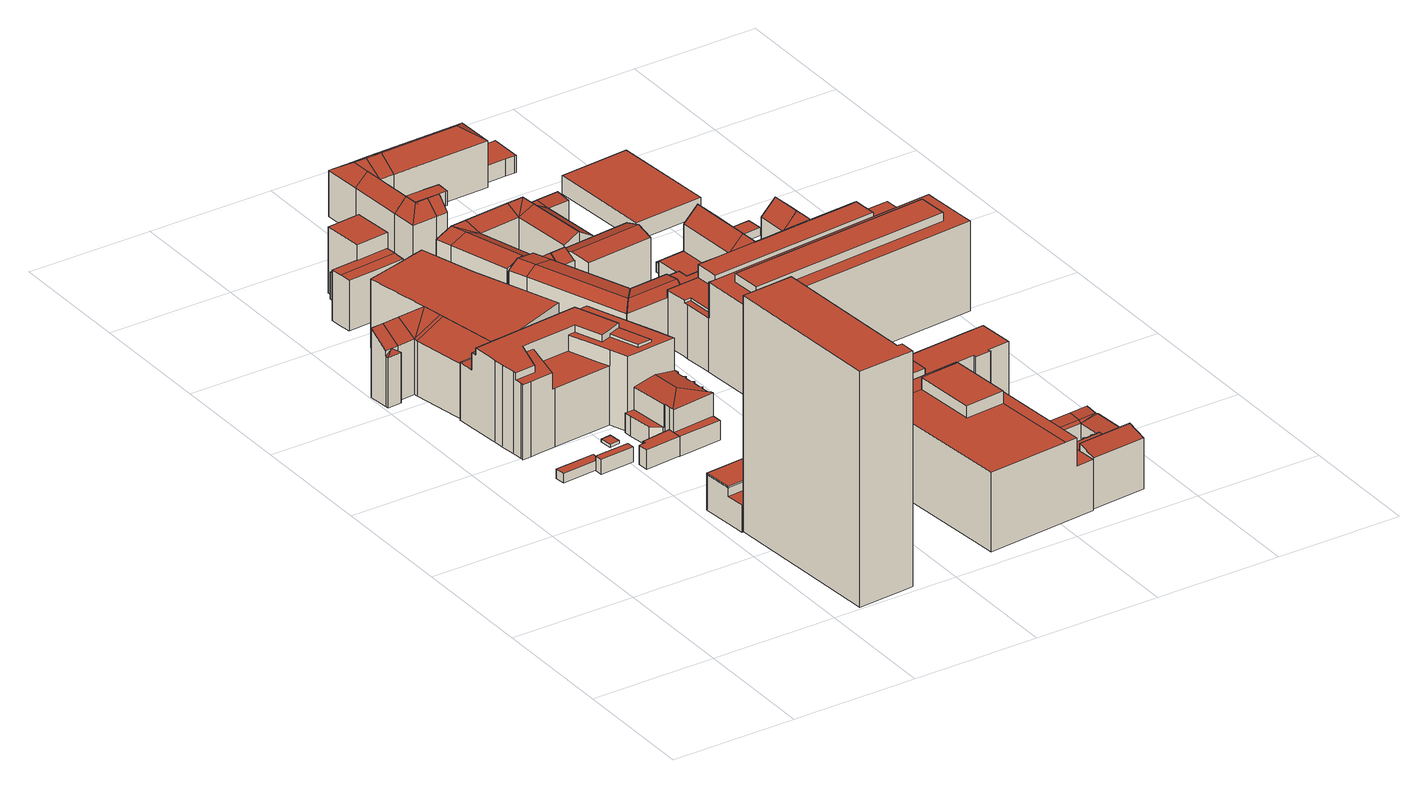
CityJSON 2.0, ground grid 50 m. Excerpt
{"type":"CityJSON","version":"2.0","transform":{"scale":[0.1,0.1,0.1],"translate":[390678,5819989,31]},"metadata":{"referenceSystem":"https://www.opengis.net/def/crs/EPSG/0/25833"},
"CityObjects":{
"building1":{"type":"Building","attributes":{"function":"1004","roofType":"1000","measuredHeight":3.75},"address":[{"locality":"Berlin","thoroughfareNumber":"13","thoroughfareName":"Planckstr."}],"geometry":[{"type":"MultiSurface","lod":"2","boundaries":[[[0,1,2,3]],[[4,3,2,5]],[[6,0,3,4]],[[5,2,1,7]],[[7,1,0,6]],[[7,6,4,5]]],"semantics":{"surfaces":[{"type":"RoofSurface"},{"type":"WallSurface"},{"type":"GroundSurface"}],"values":[0,1,1,1,1,2]}}]},
"building2":{"type":"Building","attributes":{"function":"1004","roofType":"1000","measuredHeight":93.94},"address":[{"locality":"Berlin","thoroughfareNumber":"95","thoroughfareName":"Friedrichstr."}],"geometry":[{"type":"MultiSurface","lod":"2","boundaries":[[[8,9,10,11,12,13,14,15,16,17,18,19]],[[20,21,22,23]],[[24,25,26,27,28,29,30]],[[16,15,24,30,17]],[[13,31,26,25,14]],[[26,31,13,12,23,22,9,8,32,27]],[[14,25,24,15]],[[9,22,21,10]],[[10,21,20,11]],[[19,33,28,27,32,8]],[[30,29,28,33,19,18,17]],[[11,20,23,12]]],"semantics":{"surfaces":[{"type":"GroundSurface"},{"type":"RoofSurface"},{"type":"WallSurface"}],"values":[0,1,1,2,2,2,2,2,2,2,2,2]}}]},
"building3":{"type":"Building","attributes":{"function":"1004","roofType":"1000","measuredHeight":5.89},"address":[{"locality":"Berlin","thoroughfareNumber":"13","thoroughfareName":"Planckstr."}],"geometry":[{"type":"MultiSurface","lod":"2","boundaries":[[[34,35,36,37]],[[38,34,37,39]],[[39,37,36,40]],[[40,36,35,41]],[[41,35,34,38]],[[41,38,39,40]]],"semantics":{"surfaces":[{"type":"RoofSurface"},{"type":"WallSurface"},{"type":"GroundSurface"}],"values":[0,1,1,1,1,2]}}]},
"building4":{"type":"Building","attributes":{"function":"1005","roofType":"1000","measuredHeight":1.21},"address":[{"locality":"Berlin","thoroughfareNumber":"13","thoroughfareName":"Planckstr."}],"geometry":[{"type":"MultiSurface","lod":"2","boundaries":[[[42,43,44,45]],[[46,47,43,42]],[[48,49,47,46]],[[45,44,49,48]],[[44,43,47,49]],[[42,45,48,46]]],"semantics":{"surfaces":[{"type":"WallSurface"},{"type":"RoofSurface"},{"type":"GroundSurface"}],"values":[0,0,0,0,1,2]}}]},
"building5":{"type":"Building","attributes":{"function":"1004","roofType":"1000","measuredHeight":7.86},"address":[{"locality":"Berlin","thoroughfareNumber":"13","thoroughfareName":"Planckstr."}],"geometry":[{"type":"MultiSurface","lod":"2","boundaries":[[[50,51,52,53,54,55,56]],[[57,58,59,60,61,62,63]],[[53,52,61,60]],[[54,53,60,59]],[[55,54,59,58]],[[51,50,63,62]],[[50,56,57,63]],[[52,51,62,61]],[[56,55,58,57]]],"semantics":{"surfaces":[{"type":"RoofSurface"},{"type":"GroundSurface"},{"type":"WallSurface"}],"values":[0,1,2,2,2,2,2,2,2]}}]},
"building6":{"type":"Building","attributes":{"function":"1499","roofType":"1000","measuredHeight":14.7},"address":[{"locality":"Berlin","thoroughfareNumber":"95","thoroughfareName":"Friedrichstr."}],"geometry":[{"type":"MultiSurface","lod":"2","boundaries":[[[64,65,66,67]],[[68,69,70,71,72,73,74,75,76,77]],[[78,79,80,81,82,83,84,85,86,87]],[[88,89,90,91,92,93,94,95,96,97,98,99,100]],[[88,89,90,91,92,93,94,95,101,97,98,99,100]],[[98,102,87,86,103,99]],[[89,83,82,90]],[[85,84,83,89,88,100]],[[97,101,66,65,78,87,102,98]],[[99,103,76,75,100]],[[94,64,67,95]],[[95,67,66,96]],[[91,104,81,80,105,92]],[[99,103,86,85,100]],[[91,104,71,70,105,92]],[[90,82,81,104,91]],[[98,102,77,76,103,99]],[[75,74,73,89,88,100]],[[95,67,66,101]],[[90,72,71,104,91]],[[89,73,72,90]],[[97,96,66,65,68,77,102,98]],[[93,92,105,80,79,78,65,64,94]],[[93,92,105,70,69,68,65,64,94]]],"semantics":{"surfaces":[{"type":"RoofSurface"},{"type":"GroundSurface"},{"type":"WallSurface"}],"values":[0,0,0,1,1,2,2,2,2,2,2,2,2,2,2,2,2,2,2,2,2,2,2,2]}}]},
"building7":{"type":"Building","attributes":{"function":"1132","roofType":"1130","measuredHeight":27.55},"address":[{"locality":"Berlin","thoroughfareNumber":"101","thoroughfareName":"Friedrichstr."}],"geometry":[{"type":"MultiSurface","lod":"2","boundaries":[[[106,107,108,109]],[[107,106,110,111]],[[112,113,114,115]],[[116,114,113,117]],[[118,116,117,119]],[[120,121,122,123,124,125,126,127,128,129,130,131,132,133,134]],[[114,107,111,115]],[[135,136,137]],[[136,135,138,139]],[[140,141,142,143]],[[144,145,146]],[[143,142,147,136]],[[146,145,148]],[[137,136,147]],[[149,150,151,152,153,154,155,156,157,158,159,160,137,141,161]],[[146,148,162]],[[139,138,163,164]],[[147,142,117,113]],[[164,163,110,106]],[[164,144,146]],[[143,136,114,116]],[[145,144,106,109]],[[141,134,133,161]],[[136,139,107,114]],[[140,143,116,118]],[[135,137,112,115]],[[162,148,108,107]],[[148,145,109,108]],[[163,138,111,110]],[[152,129,128,153]],[[154,127,126,155]],[[153,128,127,154]],[[155,126,125,156]],[[156,125,124,157]],[[138,135,115,111]],[[160,121,120,137]],[[139,146,162]],[[159,122,121,160]],[[150,131,130,151]],[[151,130,129,152]],[[141,140,118,119]],[[158,123,122,159]],[[161,133,132,149]],[[137,120,134,141]],[[157,124,123,158]],[[149,132,131,150]],[[142,141,119,117]],[[137,147,113,112]]],"semantics":{"surfaces":[{"type":"GroundSurface"},{"type":"RoofSurface"},{"type":"WallSurface"}],"values":[0,0,0,0,0,0,0,1,1,1,1,1,1,1,1,1,1,2,2,2,2,2,2,2,2,2,2,2,2,2,2,2,2,2,2,2,2,2,2,2,2,2,2,2,2,2,2,2]}}]},
"building8":{"type":"Building","attributes":{"roofType":"1000","measuredHeight":32.61},"address":[{"country":"Germany","locality":"Berlin"}],"geometry":[{"type":"Solid","lod":"2","boundaries":[[[[165,166,167,168,169,170,171]],[[172,173,174,175,176,177,178,179,180,181]],[[182,183,184,185,186,187,188,189,190,191,192,193,194,195,196,197,198,199]],[[200,188,187,201]],[[202,200,201,203]],[[204,205,176,175,206,207,208,209,210,211]],[[212,213,214,215]],[[191,216,217,218,219,220,221,222,165,171,223,224,225,226,227,180,179,178,177,176,205,204,211,210,228,229,230,231,232,233,193,192]],[[234,226,225,224,235,236]],[[237,238,239,240]],[[221,220,241,242,243,166,165,222]],[[244,245,246,247,248,249,250,212,215]],[[197,237,240,198]],[[251,252,253,254]],[[181,180,227,226,255,256]],[[252,257,258,253]],[[238,259,260,239]],[[168,167,261,219,218,217,216,262,263]],[[264,213,212,250,249,265,254,253,258,266]],[[228,210,209,267]],[[242,241,261,167,166,243]],[[233,232,268,269,194,193]],[[170,270,223,171]],[[190,262,216,191]],[[261,241,220,219]],[[265,271,235,224,223,270,272,273,251,254]],[[195,194,269,268,259,238,237,197,196]],[[264,266,274,275]],[[274,266,258,257,202,203,276]],[[255,226,234,247,246]],[[213,264,275,214]],[[173,172,181,256,255,246,245,244,215,214,275,274,276,203,201,187,186,185,184,183,182,199,198,240,239,260,277,278,279,280,267,209,208,207,206,175,174]],[[265,249,248,271]],[[230,229,228,267,280,279,278,231]],[[278,277,260,259,268,232,231]],[[188,200,202,257,252,251,273,272,270,170,169,168,263,262,190,189]],[[234,236,235,271,248,247]]]],"semantics":{"surfaces":[{"type":"WallSurface"},{"type":"RoofSurface"},{"type":"GroundSurface"}],"values":[[0,0,0,0,0,0,0,1,0,0,0,0,0,0,0,0,0,0,1,0,1,0,0,0,0,0,1,0,0,0,0,2,0,0,0,1,1]]}}]},
"building9":{"type":"Building","attributes":{"roofType":"3100","measuredHeight":20.29},"address":[{"country":"Germany","locality":"Berlin"}],"geometry":[{"type":"Solid","lod":"2","boundaries":[[[[281,282,283,284,285,286]],[[284,283,287,288]],[[289,290,291,292,293,294]],[[295,296,286,285,297,298]],[[299,300,289,294,293,281,286,296]],[[301,302,290,289,300,299,296,295]],[[301,295,298,297,288,287,303,304,292,291,290,302]],[[293,292,304,303,282,281]],[[285,284,288,297]],[[283,282,303,287]]]],"semantics":{"surfaces":[{"type":"RoofSurface"},{"type":"WallSurface"},{"type":"GroundSurface"}],"values":[[0,1,1,1,0,1,2,1,1,1]]}}]},
"building10":{"type":"Building","attributes":{"roofType":"3200","measuredHeight":18.56},"address":[{"country":"Germany","locality":"Berlin"}],"geometry":[{"type":"Solid","lod":"2","boundaries":[[[[305,306,307,308]],[[309,310,311,312]],[[313,314,315,316]],[[310,51,317,311]],[[318,319,320,321,322,323,324]],[[325,326,327,328]],[[306,325,328,307]],[[329,330,331,332,333,334,335]],[[319,318,336,337]],[[338,339,340,341]],[[342,338,341,343]],[[344,345,320,319,337,346]],[[335,334,347,348]],[[324,323,332,331]],[[349,305,308,350]],[[339,349,350,340]],[[330,351,352,336,318,324,331]],[[353,354,355,356]],[[313,316,309,312,357,358,359,360,361]],[[330,329,362,351]],[[354,342,343,355]],[[329,335,348,362]],[[317,51,315,314,345,344,363]],[[314,313,361,321,320,345]],[[310,309,316,315,51]],[[364,365,366,175]],[[326,360,359,327]],[[361,360,326,325,306,305,349,339,338,342,354,353,367,365,364,368,322,321]],[[363,344,346,337,336,352,351,362,348,347,181,369,370,174,175,366,371,356,355,343,341,340,350,308,307,328,327,359,358,357,312,311,317]],[[367,353,356,371]],[[365,367,371,366]],[[333,332,323,322,368,364,175,174,370,369,181,347,334]]]],"semantics":{"surfaces":[{"type":"WallSurface"},{"type":"RoofSurface"},{"type":"GroundSurface"}],"values":[[0,0,0,0,1,0,0,1,0,0,0,0,0,0,0,0,0,0,0,0,0,0,0,1,1,0,0,1,2,0,0,0]]}}]},
"building11":{"type":"Building","attributes":{"function":"1004","roofType":"1000","measuredHeight":18.52},"address":[{"locality":"Berlin","thoroughfareNumber":"101","thoroughfareName":"Friedrichstr."}],"geometry":[{"type":"MultiSurface","lod":"2","boundaries":[[[372,373,374,375]],[[376,377,378,379]],[[378,375,374,379]],[[377,372,375,378]],[[379,374,373,376]],[[376,373,372,377]]],"semantics":{"surfaces":[{"type":"RoofSurface"},{"type":"GroundSurface"},{"type":"WallSurface"}],"values":[0,1,2,2,2,2]}}]},
"building12":{"type":"Building","attributes":{"roofType":"1000","measuredHeight":6.3},"address":[{"country":"Germany","locality":"Berlin"}],"geometry":[{"type":"Solid","lod":"2","boundaries":[[[[380,381,382,383,384,385]],[[386,387,388,389]],[[383,382,390,386,389,391,392,393,384]],[[394,395,396,393,392,391,389,388,397]],[[380,385,396,395]],[[398,387,386,390,399]],[[385,384,393,396]],[[388,387,398,397]],[[399,381,380,395,394]],[[382,381,399,390]],[[398,399,394,397]]]],"semantics":{"surfaces":[{"type":"RoofSurface"},{"type":"WallSurface"},{"type":"GroundSurface"}],"values":[[0,1,1,2,1,0,1,1,1,1,1]]}}]},
"building13":{"type":"Building","attributes":{"function":"2121","roofType":"1000","measuredHeight":26.23},"address":[{"locality":"Berlin","thoroughfareNumber":"27","thoroughfareName":"Planckstr."}],"geometry":[{"type":"MultiSurface","lod":"2","boundaries":[[[400,401,402,403]],[[404,405,406,407]],[[408,409,410,411,412,413,414,415]],[[413,404,407,414]],[[412,405,404,413]],[[409,416,401,400,417,410]],[[415,418,403,402,419,408]],[[403,418,415,414,407,406,411,410,417,400]],[[408,419,402,401,416,409]],[[411,406,405,412]]],"semantics":{"surfaces":[{"type":"RoofSurface"},{"type":"GroundSurface"},{"type":"WallSurface"}],"values":[0,0,1,2,2,2,2,2,2,2]}}]},
"building14":{"type":"Building","attributes":{"function":"1004","roofType":"1000","measuredHeight":18.21},"address":[{"locality":"Berlin","thoroughfareNumber":"101","thoroughfareName":"Friedrichstr."}],"geometry":[{"type":"MultiSurface","lod":"2","boundaries":[[[420,421,422,423]],[[424,425,426,427]],[[420,425,424,421]],[[423,426,425,420]],[[422,427,426,423]],[[421,424,427,422]]],"semantics":{"surfaces":[{"type":"GroundSurface"},{"type":"RoofSurface"},{"type":"WallSurface"}],"values":[0,1,2,2,2,2]}}]},
"building15":{"type":"Building","attributes":{"function":"2361","roofType":"1000","measuredHeight":36.33},"address":[{"locality":"Berlin","thoroughfareNumber":"30","thoroughfareName":"Dorotheenstr."}],"geometry":[{"type":"MultiSurface","lod":"2","boundaries":[[[428,429,430,431,432,433,434,435,436]],[[437,438,439,440,441,442,443]],[[444,445,446,447]],[[440,439,448,437,443,449,450,451,452]],[[453,454,455,456]],[[448,444,447,437]],[[439,445,444,448]],[[452,451,450,457,429,428,436]],[[437,447,446,438]],[[431,454,453,432]],[[440,452,436,435,434,433,458,441]],[[438,446,445,439]],[[430,455,454,431]],[[429,457,450,449,456,455,430]],[[432,453,456,449,443,442,441,458,433]]],"semantics":{"surfaces":[{"type":"GroundSurface"},{"type":"RoofSurface"},{"type":"WallSurface"}],"values":[0,1,1,1,1,2,2,2,2,2,2,2,2,2,2]}}]},
"building16":{"type":"Building","attributes":{"function":"1004","roofType":"1000","measuredHeight":29.38},"address":[{"locality":"Berlin","thoroughfareNumber":"35","thoroughfareName":"Georgenstr."}],"geometry":[{"type":"MultiSurface","lod":"2","boundaries":[[[459,460,461,462]],[[463,464,465,466,467,468,469]],[[470,471,472,473,474,475,476]],[[472,461,460,473]],[[470,477,467,466,478,471]],[[473,460,459,464,463,479,474]],[[462,465,464,459]],[[475,474,479,463,469,480,476]],[[471,478,466,465,462,461,472]],[[476,480,469,468,467,477,470]]],"semantics":{"surfaces":[{"type":"RoofSurface"},{"type":"GroundSurface"},{"type":"WallSurface"}],"values":[0,0,1,2,2,2,2,2,2,2]}}]},
"building17":{"type":"Building","attributes":{"function":"1231","roofType":"1130","measuredHeight":21.87},"address":[{"locality":"Berlin","thoroughfareNumber":"22","thoroughfareName":"Planckstr."},{"locality":"Berlin","thoroughfareNumber":"20","thoroughfareName":"Planckstr."}],"geometry":[{"type":"MultiSurface","lod":"2","boundaries":[[[481,482,483]],[[484,485,486,487]],[[488,489,490,491]],[[485,492,493,486]],[[494,482,495,496]],[[497,498,499,500]],[[501,502,503,504]],[[505,481,506]],[[507,508,509,510]],[[485,507,510,511]],[[502,512,513]],[[514,515,516,517]],[[513,506,518,503]],[[498,519,520,499]],[[521,501,504,522]],[[523,524,525,526]],[[489,527,523,526,490]],[[528,497,500,529]],[[530,484,487,531]],[[519,532,533,520]],[[534,485,511,535]],[[536,521,522,537]],[[532,538,539,533]],[[492,540,499,493]],[[524,541,488,491,525]],[[542,543,544,545]],[[515,546,547,516]],[[538,548,549,539]],[[482,534,535,495]],[[548,514,517,549]],[[540,542,545,499]],[[528,530,531,529]],[[508,536,537,509]],[[543,528,529,544]],[[550,551,494,496,552]],[[506,550,552,518]],[[546,528,529,547]],[[490,526,525,491]],[[493,499,545,486]],[[495,535,511,553]],[[529,531,487,544]],[[518,495,553,503]],[[509,537,554,510]],[[529,500,499,520,533,539,549,517,516,547]],[[553,511,510,554]],[[537,522,504,554]],[[486,545,544,487]],[[552,496,495,518]],[[503,553,554,504]],[[505,512,482]],[[502,501,555,556]],[[508,507,555,536]],[[482,556,485,534]],[[512,556,482]],[[536,555,501,521]],[[556,555,507,485]],[[546,515,514,548,538,532,519,498,497,528]],[[489,488,541,527]],[[513,512,505,506]],[[550,506,483,551]],[[528,543,484,530]],[[551,483,482,494]],[[485,484,543,542]],[[527,541,524,523]],[[492,485,542,540]]],"semantics":{"surfaces":[{"type":"WallSurface"},{"type":"GroundSurface"},{"type":"RoofSurface"}],"values":[0,0,0,0,0,0,0,0,0,0,0,0,0,0,0,0,0,0,0,0,0,0,0,0,0,0,0,0,0,0,0,0,0,0,0,0,0,1,1,1,1,1,1,1,1,1,1,1,1,2,2,2,2,2,2,2,2,2,2,2,2,2,2,2,2]}}]},
"building18":{"type":"Building","attributes":{"function":"1231","measuredHeight":22.29},"address":[{"locality":"Berlin","thoroughfareNumber":"24","thoroughfareName":"Planckstr."}],"geometry":[{"type":"MultiSurface","lod":"2","boundaries":[[[557,558,559,560]],[[561,562,563,564]],[[565,566,558,567]],[[568,569,570,571]],[[572,573,574,575]],[[576,577,578,579]],[[573,580,581,574]],[[566,582,583,559]],[[582,584,585,583]],[[586,587,588,589]],[[562,590,591,563]],[[592,568,571,593]],[[594,586,589,595]],[[580,576,579,581]],[[596,597,594,595,598]],[[584,565,599,585]],[[567,561,564,599]],[[569,572,575,570]],[[587,600,592,593,588]],[[577,596,598,578]],[[590,557,560,591]],[[600,587,586,601]],[[576,568,592,577]],[[600,577,592]],[[567,558,561]],[[568,576,569]],[[580,573,572,576]],[[600,601,577]],[[566,565,584,582]],[[561,558,562]],[[586,594,597,601]],[[569,576,572]],[[601,597,596,577]],[[557,590,562,558]],[[581,579,575,574]],[[579,578,593,571]],[[564,563,559,599]],[[589,578,598,595]],[[559,583,585,599]],[[560,559,563,591]],[[570,575,579,571]],[[593,578,589,588]]],"semantics":{"surfaces":[{"type":"WallSurface"},{"type":"RoofSurface"},{"type":"GroundSurface"}],"values":[0,0,0,0,0,0,0,0,0,0,0,0,0,0,0,0,0,0,0,0,0,1,1,1,1,1,1,1,1,1,1,1,1,1,2,2,2,2,2,2,2,2]}}]},
"building19":{"type":"Building","attributes":{"function":"1004","roofType":"1000","measuredHeight":14.94},"address":[{"locality":"Berlin","thoroughfareNumber":"28","thoroughfareName":"Dorotheenstr."}],"geometry":[{"type":"MultiSurface","lod":"2","boundaries":[[[602,603,604,605,606,607,608,609,610,611,612,613,614]],[[615,616,617,618,619,620,621,622,623,624,625,626,627]],[[616,615,614,613]],[[627,626,603,602]],[[625,624,605,604]],[[620,619,610,609]],[[617,616,613,612]],[[623,622,607,606]],[[621,620,609,608]],[[615,627,602,614]],[[622,621,608,607]],[[624,623,606,605]],[[626,625,604,603]],[[618,617,612,611]],[[619,618,611,610]]],"semantics":{"surfaces":[{"type":"GroundSurface"},{"type":"RoofSurface"},{"type":"WallSurface"}],"values":[0,1,2,2,2,2,2,2,2,2,2,2,2,2,2]}}]},
"building20":{"type":"Building","attributes":{"function":"1004","roofType":"1000","measuredHeight":8.93},"address":[{"locality":"Berlin","thoroughfareNumber":"36","thoroughfareName":"Georgenstr."}],"geometry":[{"type":"MultiSurface","lod":"2","boundaries":[[[628,629,630,631]],[[632,633,634,635]],[[631,630,633,632]],[[635,634,629,628]],[[632,635,628,631]],[[634,633,630,629]]],"semantics":{"surfaces":[{"type":"WallSurface"},{"type":"GroundSurface"},{"type":"RoofSurface"}],"values":[0,0,0,0,1,2]}}]},
"building21":{"type":"Building","attributes":{"function":"1199","roofType":"1130","measuredHeight":22.15},"address":[{"locality":"Berlin","thoroughfareNumber":"30","thoroughfareName":"Planckstr."},{"locality":"Berlin","thoroughfareNumber":"2","thoroughfareName":"Am Weidendamm"}],"geometry":[{"type":"MultiSurface","lod":"2","boundaries":[[[636,637,638,639,640,641,642,643]],[[644,645,646,647]],[[648,649,650,651]],[[652,653,647,646]],[[654,655,656,657,658,659]],[[660,661,662,663]],[[654,664,665,666,667,668,655]],[[651,650,646,645]],[[661,660,650,649]],[[669,670,671,672]],[[673,674,675]],[[676,677,678,679]],[[679,678,680,674]],[[679,674,673]],[[681,682,683,684,685,686,687,688]],[[689,680,678]],[[690,680,691,692]],[[691,680,689]],[[693,694,691,689]],[[695,696,670,669]],[[697,673,675,698]],[[693,689,678,677]],[[699,700,701,702,703,704]],[[697,676,679,673]],[[672,698,675,669]],[[705,706,707,708,709,710,711]],[[692,691,694,712]],[[670,696,671]],[[669,675,674,695]],[[672,671,662,661]],[[686,685,639,638]],[[683,682,642,641]],[[708,707,667,666]],[[707,706,668,667]],[[710,709,665,664]],[[682,681,643,642]],[[688,687,637,636]],[[681,688,636,643]],[[684,683,641,640]],[[705,711,654,655]],[[706,705,655,668]],[[696,695,660,663]],[[695,674,650,660]],[[712,694,647,653]],[[680,690,652,646]],[[674,680,646,650]],[[702,701,657,656]],[[701,700,658,657]],[[700,699,659,658]],[[694,693,644,647]],[[699,704,654,659]],[[690,692,712,653,652]],[[693,677,645,644]],[[703,702,656,655]],[[698,672,661,649]],[[704,703,655,654]],[[671,696,663,662]],[[711,710,664,654]],[[685,684,640,639]],[[687,686,638,637]],[[697,698,649,648]],[[676,697,648,651]],[[709,708,666,665]],[[677,676,651,645]]],"semantics":{"surfaces":[{"type":"GroundSurface"},{"type":"RoofSurface"},{"type":"WallSurface"}],"values":[0,0,0,0,0,0,0,0,0,1,1,1,1,1,1,1,1,1,1,1,1,1,1,1,1,1,1,1,1,2,2,2,2,2,2,2,2,2,2,2,2,2,2,2,2,2,2,2,2,2,2,2,2,2,2,2,2,2,2,2,2,2,2,2]}}]},
"building22":{"type":"Building","attributes":{"function":"1123","roofType":"1130","measuredHeight":22.69},"address":[{"locality":"Berlin","thoroughfareNumber":"28","thoroughfareName":"Dorotheenstr."}],"geometry":[{"type":"MultiSurface","lod":"2","boundaries":[[[713,714,715,716]],[[714,717,718,715]],[[719,720,721,722]],[[723,724,725,726]],[[727,728,729,730]],[[731,732,733,734]],[[735,736,737,738]],[[739,740,612,613]],[[741,742,614,743]],[[744,719,722,745]],[[746,744,745,610]],[[747,746,610,611]],[[748,749,750,751,752,753]],[[717,754,755,718]],[[742,739,613,614]],[[732,748,753,733]],[[720,723,726,721]],[[756,741,743,757]],[[758,759,760,761]],[[751,727,730,752]],[[762,763,764,765]],[[728,766,767,758,761,729]],[[768,762,765,769]],[[770,713,716,771]],[[724,735,738,725]],[[772,768,769,757]],[[740,747,611,612]],[[754,756,757,755]],[[759,731,734,760]],[[763,772,757,764]],[[736,770,771,737]],[[758,767,732]],[[749,773,774,750]],[[714,713,770,736,735,724,723,720,719,744,746,747,740,739,742,741,756,754,717]],[[748,732,773,749]],[[766,728,727,774]],[[767,773,732]],[[762,768,772,763]],[[750,774,727,751]],[[767,766,774,773]],[[731,759,758,732]],[[753,752,730,733]],[[734,733,761,760]],[[718,755,757,743,614,613,612,611,610,745,722,721,726,725,738,737,771,716,715]],[[765,764,757,769]],[[761,733,730,729]]],"semantics":{"surfaces":[{"type":"WallSurface"},{"type":"RoofSurface"},{"type":"GroundSurface"}],"values":[0,0,0,0,0,0,0,0,0,0,0,0,0,0,0,0,0,0,0,0,0,0,0,0,0,0,0,0,0,0,0,1,1,1,1,1,1,1,1,1,1,2,2,2,2,2]}}]},
"building23":{"type":"Building","attributes":{"function":"1005","roofType":"1000","measuredHeight":2.16},"address":[{"locality":"Berlin","thoroughfareNumber":"36","thoroughfareName":"Georgenstr."}],"geometry":[{"type":"MultiSurface","lod":"2","boundaries":[[[775,776,777,778]],[[779,778,777,780]],[[781,776,775,782]],[[780,777,776,781]],[[782,775,778,779]],[[781,782,779,780]]],"semantics":{"surfaces":[{"type":"RoofSurface"},{"type":"WallSurface"},{"type":"GroundSurface"}],"values":[0,1,1,1,1,2]}}]},
"building24":{"type":"Building","attributes":{"function":"1004","roofType":"1000","measuredHeight":6.17},"address":[{"locality":"Berlin","thoroughfareNumber":"28","thoroughfareName":"Dorotheenstr."}],"geometry":[{"type":"MultiSurface","lod":"2","boundaries":[[[783,784,785,786]],[[787,788,789,790]],[[786,789,788,783]],[[784,787,790,785]],[[785,790,789,786]],[[783,788,787,784]]],"semantics":{"surfaces":[{"type":"GroundSurface"},{"type":"RoofSurface"},{"type":"WallSurface"}],"values":[0,1,2,2,2,2]}}]},
"building25":{"type":"Building","attributes":{"function":"1123","roofType":"1000","measuredHeight":25.91},"address":[{"locality":"Berlin","thoroughfareNumber":"36","thoroughfareName":"Georgenstr."}],"geometry":[{"type":"MultiSurface","lod":"2","boundaries":[[[791,792,793,794,795,796,797,798]],[[792,791,799,800,801,802]],[[792,802,803,793]],[[796,804,805,797]],[[798,806,799,791]],[[797,805,806,798]],[[794,807,808,795]],[[793,803,807,794]],[[795,808,804,796]],[[808,807,803,802,801,800,799,806,805,804]]],"semantics":{"surfaces":[{"type":"GroundSurface"},{"type":"WallSurface"},{"type":"RoofSurface"}],"values":[0,1,1,1,1,1,1,1,1,2]}}]},
"building26":{"type":"Building","attributes":{"function":"2111","roofType":"1000","measuredHeight":10.1},"address":[{"locality":"Berlin","thoroughfareNumber":"20","thoroughfareName":"Planckstr."}],"geometry":[{"type":"MultiSurface","lod":"2","boundaries":[[[809,810,811,812]],[[812,811,813,814]],[[814,813,815,816]],[[816,815,810,809]],[[814,816,809,812]],[[815,813,811,810]]],"semantics":{"surfaces":[{"type":"WallSurface"},{"type":"GroundSurface"},{"type":"RoofSurface"}],"values":[0,0,0,0,1,2]}}]},
"building27":{"type":"Building","attributes":{"roofType":"1000","measuredHeight":39.18},"address":[{"country":"Germany","locality":"Berlin"}],"geometry":[{"type":"Solid","lod":"2","boundaries":[[[[817,818,819,820]],[[821,822,823,824]],[[825,826,827,828]],[[822,821,829,830,831,832,833,834,820,819,835]],[[836,817,820,834]],[[837,838,839,840,841,842,843,844,845,846],[847,828,827,848]],[[833,832,849,850]],[[851,852,853,854,855,856,857,858]],[[832,831,859,849]],[[860,861,862,863]],[[853,835,819,818,864,855,854]],[[857,856,865,866]],[[851,858,867,868]],[[869,870,847,848]],[[862,861,867,858,857,866,871]],[[826,869,848,827]],[[870,825,828,847]],[[839,838,872,873]],[[852,851,868,874]],[[844,843,842,822,835,853,852,874,875,845]],[[870,869,826,825]],[[829,821,824,876,877,859,831,830]],[[817,836,878,879,880,864,818]],[[840,839,873,881,882,823,822,842,841]],[[860,875,874,868,867,861]],[[883,884,872,838,837,846,845,875,860,863,885]],[[884,883,885,863,862,871,866,865,886,887,888,889,890,850,849,859,877,876,824,823,882,881,873,872]],[[855,864,880,879,878,836,834,833,850,890,889,888,887,886,865,856]]]],"semantics":{"surfaces":[{"type":"WallSurface"},{"type":"RoofSurface"},{"type":"GroundSurface"}],"values":[[0,0,0,1,0,1,0,1,0,0,0,0,0,0,0,0,0,0,0,0,1,0,1,0,1,0,2,0]]}}]},
"building28":{"type":"Building","attributes":{"function":"2364","roofType":"1000","measuredHeight":3.94},"address":[{"locality":"Berlin","thoroughfareNumber":"7","thoroughfareName":"Geschwister-Scholl-Str."}],"geometry":[{"type":"MultiSurface","lod":"2","boundaries":[[[891,892,893,894]],[[895,896,897,898]],[[894,893,896,895]],[[898,897,892,891]],[[896,893,892,897]],[[894,895,898,891]]],"semantics":{"surfaces":[{"type":"WallSurface"},{"type":"RoofSurface"},{"type":"GroundSurface"}],"values":[0,0,0,0,1,2]}}]},
"building29":{"type":"Building","attributes":{"function":"2111","measuredHeight":26.24},"address":[{"locality":"Berlin","thoroughfareNumber":"5","thoroughfareName":"Geschwister-Scholl-Str."}],"geometry":[{"type":"MultiSurface","lod":"2","boundaries":[[[899,900,901,902]],[[900,903,904,901]],[[905,906,907,908]],[[909,910,911,912]],[[906,911,910,913]],[[914,915,916,917]],[[909,912,914,917]],[[918,905,908,919]],[[920,914,912,921]],[[911,922,921,912]],[[923,900,899,924]],[[925,907,906,913]],[[926,927,899,902]],[[928,929,904,903]],[[930,931,913,910]],[[932,933,919,908]],[[934,932,908,907]],[[935,936,905,918]],[[937,938,911,906]],[[939,940,921,922]],[[941,942,914,920]],[[936,937,906,905]],[[943,944,923,924]],[[945,943,924,899]],[[946,928,903,900]],[[926,934,907,925]],[[947,926,902,901]],[[942,948,915,914]],[[949,950,909,917]],[[948,951,916,915]],[[950,930,910,909]],[[945,927,952]],[[946,953,952]],[[929,947,901,904]],[[931,926,925,913]],[[944,953,900,923]],[[940,941,920,921]],[[933,935,918,919]],[[938,939,922,911]],[[951,949,917,916]],[[935,933,932,936]],[[927,926,947,946]],[[949,942,950]],[[950,938,930]],[[941,940,954,942]],[[937,931,930,938]],[[926,937,934]],[[938,954,940,939]],[[950,942,954]],[[942,949,951,948]],[[944,943,945,953]],[[936,932,934,937]],[[954,938,950]],[[931,937,926]],[[946,947,929,928]]],"semantics":{"surfaces":[{"type":"GroundSurface"},{"type":"WallSurface"},{"type":"RoofSurface"}],"values":[0,0,0,0,0,0,0,0,0,0,0,0,1,1,1,1,1,1,1,1,1,1,1,1,1,1,1,1,1,1,1,1,1,1,1,1,1,1,1,1,2,2,2,2,2,2,2,2,2,2,2,2,2,2,2]}}]},
"building30":{"type":"Building","attributes":{"function":"1123","roofType":"1000","measuredHeight":7.3},"address":[{"locality":"Berlin","thoroughfareNumber":"7","thoroughfareName":"Geschwister-Scholl-Str."}],"geometry":[{"type":"MultiSurface","lod":"2","boundaries":[[[955,956,957,958]],[[958,957,959,960]],[[961,962,956,955]],[[960,959,962,961]],[[962,959,957,956]],[[960,961,955,958]]],"semantics":{"surfaces":[{"type":"WallSurface"},{"type":"RoofSurface"},{"type":"GroundSurface"}],"values":[0,0,0,0,1,2]}}]},
"building31":{"type":"Building","attributes":{"function":"1744","roofType":"1000","measuredHeight":3.25},"address":[{"locality":"Berlin","thoroughfareNumber":"7","thoroughfareName":"Geschwister-Scholl-Str."}],"geometry":[{"type":"MultiSurface","lod":"2","boundaries":[[[963,964,965,966]],[[967,968,969,970]],[[969,966,965,970]],[[970,965,964,967]],[[968,963,966,969]],[[967,964,963,968]]],"semantics":{"surfaces":[{"type":"RoofSurface"},{"type":"GroundSurface"},{"type":"WallSurface"}],"values":[0,1,2,2,2,2]}}]}
},
"vertices":[
[382,1321,55],[222,1308,55],[225,1268,55],[385,1280,55],[385,1280,18],[225,1268,18],[382,1321,18],[222,1308,18],
[771,675,11],[802,245,11],[852,248,11],[858,169,11],[808,165,11],[814,82,11],[835,83,11],[839,23,11],[819,22,11],[610,7,11],[605,66,11],[562,660,11],[858,169,72],[852,248,72],[802,245,72],[808,165,72],[839,23,950],[835,83,950],[814,82,950],[771,675,950],[562,660,950],[606,66,950],[610,7,950],[814,82,72],[771,675,72],[562,660,72],
[506,1258,75],[504,1289,75],[365,1279,75],[367,1248,75],[506,1258,16],[367,1248,16],[365,1279,16],[504,1289,16],
[492,1381,18],[492,1381,30],[487,1429,30],[487,1429,18],[533,1385,18],[533,1385,30],[528,1433,18],[528,1433,30],
[512,1184,97],[657,1197,97],[655,1234,97],[654,1256,97],[534,1240,97],[536,1228,97],[509,1225,97],[509,1225,20],[536,1228,20],[534,1240,20],[654,1256,20],[655,1234,20],[657,1197,20],[512,1184,20],
[690,749,117],[552,737,117],[559,661,117],[697,673,117],[552,737,155],[838,762,155],[864,765,155],[857,843,155],[893,846,155],[889,894,155],[852,891,155],[827,889,155],[827,880,155],[542,855,155],[552,737,149],[838,762,149],[864,765,149],[857,843,149],[893,846,149],[889,894,149],[852,891,149],[827,889,149],[827,880,149],[542,855,149],[852,891,8],[889,894,8],[893,846,8],[857,843,8],[864,765,8],[838,762,8],[690,749,8],[697,673,8],[559,661,8],[552,737,8],[542,855,8],[827,880,8],[827,889,8],[559,660,8],[542,855,117],[827,880,117],[857,843,117],[864,765,117],
[12,2053,10],[68,2059,10],[70,2044,10],[13,2038,10],[5,2132,10],[59,2137,10],[239,2155,10],[253,2077,10],[140,2066,10],[126,2144,10],[142,2051,10],[256,2062,10],[183,1818,10],[297,1828,10],[239,2155,13],[190,2413,13],[298,2441,13],[314,2445,13],[353,2455,13],[367,2459,13],[388,2465,13],[400,2468,13],[446,2480,13],[511,2259,13],[638,1919,13],[433,1843,13],[408,1837,13],[404,1837,13],[297,1828,13],[126,2144,285],[140,2066,230],[239,2155,285],[59,2137,285],[68,2059,230],[183,1818,230],[297,1828,285],[256,2062,285],[142,2051,230],[12,2053,210],[13,2038,210],[40,2056,230],[253,2077,285],[70,2044,210],[408,1837,285],[433,1843,285],[638,1919,285],[511,2259,285],[446,2480,285],[400,2468,285],[388,2465,285],[367,2459,285],[353,2455,285],[314,2445,285],[298,2441,285],[190,2413,285],[404,1837,285],[68,2059,210],[5,2132,285],[12,2053,230],
[626,1585,316],[626,1585,327],[677,1606,327],[677,1606,344],[626,1585,344],[584,1569,344],[584,1569,316],[632,1440,18],[734,1449,18],[789,1454,18],[807,1455,18],[807,1455,316],[789,1454,316],[734,1449,316],[632,1440,316],[603,1437,316],[603,1437,18],[168,1788,18],[171,1756,18],[171,1753,18],[173,1736,18],[181,1645,18],[182,1630,18],[182,1630,344],[181,1645,344],[173,1736,344],[173,1736,316],[171,1753,316],[171,1756,316],[171,1756,248],[168,1788,248],[166,1817,248],[165,1820,248],[165,1820,18],[166,1817,18],[186,1589,344],[186,1589,18],[192,1530,344],[192,1530,18],[704,1734,316],[780,1529,316],[780,1529,18],[704,1734,18],[684,1788,18],[681,1798,18],[681,1798,316],[684,1788,316],[230,1479,316],[196,1477,316],[196,1477,18],[230,1479,18],[612,1781,316],[647,1687,316],[677,1606,316],[725,1475,316],[668,1470,316],[651,1517,316],[637,1557,316],[544,1678,316],[515,1675,316],[558,1558,316],[576,1511,316],[576,1510,316],[678,1805,316],[661,1803,316],[587,1795,316],[417,1778,316],[416,1781,316],[386,1778,316],[576,1511,251],[515,1675,251],[558,1558,251],[175,1821,248],[366,1838,248],[366,1838,18],[175,1821,18],[668,1470,327],[651,1517,327],[637,1557,327],[264,1482,18],[325,1488,18],[336,1489,18],[336,1489,251],[325,1488,251],[325,1488,316],[264,1482,316],[314,1657,344],[276,1525,344],[276,1525,316],[314,1657,316],[576,1511,18],[576,1510,18],[193,1517,344],[193,1517,316],[402,1842,248],[402,1842,18],[725,1475,327],[612,1781,344],[647,1687,344],[196,1478,316],[362,1662,316],[195,1487,316],[678,1805,18],[416,1781,248],[386,1778,248],[544,1678,344],[362,1662,251],[515,1675,344],[362,1662,344],[195,1487,18],[196,1478,18],[193,1517,18],[416,1781,18],[417,1778,18],[587,1795,18],[661,1803,18],
[414,2600,225],[411,2647,223],[383,2645,223],[277,2635,223],[173,2626,223],[177,2579,225],[383,2645,22],[277,2635,22],[417,2552,223],[417,2552,22],[417,2553,22],[415,2589,22],[415,2589,224],[417,2553,223],[180,2533,22],[180,2533,223],[173,2626,22],[177,2579,22],[278,2541,223],[354,2547,223],[278,2541,22],[354,2547,22],[411,2647,22],[414,2600,22],
[816,1315,189],[826,1307,187],[826,1307,18],[816,1315,18],[833,1230,97],[835,1213,97],[835,1213,18],[833,1230,18],[831,1252,187],[655,1232,187],[655,1232,97],[831,1252,97],[657,1197,18],[653,1282,188],[654,1256,188],[655,1237,188],[733,1333,203],[720,1448,203],[628,1439,187],[646,1281,187],[817,1297,189],[820,1269,189],[820,1269,18],[817,1297,18],[606,1310,97],[644,1281,97],[646,1281,97],[628,1439,97],[603,1437,97],[591,1436,97],[594,1409,97],[653,1282,18],[654,1256,18],[811,1362,189],[823,1353,187],[823,1353,18],[811,1362,18],[808,1387,189],[808,1387,18],[655,1234,18],[655,1234,187],[655,1237,18],[591,1436,18],[594,1409,18],[813,1342,189],[813,1342,18],[644,1281,18],[646,1281,18],[807,1403,189],[816,1397,188],[816,1397,18],[807,1403,18],[831,1252,18],[831,1255,18],[830,1262,18],[830,1262,188],[831,1255,188],[606,1310,18],[655,1232,18],[807,1455,188],[811,1438,188],[811,1438,18],[803,1429,189],[789,1454,191],[628,1439,18],[720,1448,18],[803,1429,18],
[361,2476,211],[366,2459,211],[389,2465,211],[384,2482,211],[366,2459,26],[361,2476,26],[384,2482,26],[389,2465,26],
[548,1845,83],[564,1851,83],[551,1887,83],[535,1881,83],[483,1862,83],[496,1826,83],[631,1916,68],[650,1865,68],[650,1865,20],[631,1916,20],[551,1887,68],[551,1887,20],[535,1881,20],[483,1862,20],[564,1851,20],[548,1845,20],[496,1826,20],[570,1835,20],[570,1835,68],[564,1851,68],
[280,2633,284],[415,2646,284],[400,2804,284],[265,2791,284],[249,2753,128],[256,2671,128],[276,2672,128],[268,2755,128],[400,2804,22],[415,2646,22],[280,2633,22],[276,2672,22],[256,2671,22],[249,2753,22],[268,2755,22],[265,2791,22],[415,2646,128],[280,2633,128],[265,2791,128],[400,2804,128],
[445,2481,25],[400,2468,25],[395,2485,25],[440,2499,25],[400,2468,207],[445,2481,207],[440,2499,207],[395,2486,207],
[1456,751,19],[1505,756,19],[1556,185,19],[1629,191,19],[1637,102,19],[1188,61,19],[1180,151,19],[1135,652,19],[1129,722,19],[1485,432,334],[1325,418,334],[1303,667,334],[1135,652,334],[1188,61,334],[1356,76,334],[1515,91,334],[1462,682,382],[1303,667,382],[1325,418,382],[1485,432,382],[1462,682,334],[1564,95,334],[1505,756,334],[1456,751,334],[1129,722,334],[1637,102,221],[1629,191,221],[1556,185,221],[1564,95,221],[1505,756,221],[1188,61,221],
[1207,730,40],[1291,736,40],[1286,804,40],[1202,797,40],[1124,724,310],[1207,730,310],[1202,797,310],[1415,814,310],[1404,963,310],[1191,947,310],[1107,941,310],[1404,963,16],[1415,814,16],[1286,804,16],[1291,736,16],[1124,724,16],[1119,791,16],[1107,941,16],[1404,963,40],[1415,814,40],[1124,724,40],[1107,941,40],
[855,2297,229],[868,2261,188],[855,2298,229],[900,1882,236],[949,1942,230],[949,1942,17],[900,1882,17],[906,2341,197],[1219,2371,197],[1219,2371,16],[906,2341,16],[976,1975,188],[976,1975,17],[935,2268,188],[868,2261,18],[935,2268,18],[1104,1989,201],[1105,1985,201],[1105,1985,17],[1104,1989,17],[736,2323,236],[806,2331,230],[806,2331,18],[736,2323,18],[855,2298,230],[841,2334,188],[899,1881,236],[870,1846,201],[870,1846,18],[899,1881,18],[949,1942,18],[819,2294,230],[806,2331,188],[1260,1944,201],[1266,1877,201],[1266,1877,17],[1260,1944,17],[841,2334,18],[1182,1990,201],[1182,1990,17],[696,2319,201],[696,2319,18],[1231,2240,197],[957,2214,197],[957,2214,16],[1231,2240,16],[1225,2306,219],[1117,1865,201],[1117,1865,17],[870,1845,201],[870,1845,17],[1186,1948,201],[1186,1948,17],[974,1974,188],[974,1974,18],[723,2246,201],[723,2246,18],[1213,1951,201],[1213,1951,17],[1105,1985,188],[931,2278,219],[1108,1955,230],[1113,1899,236],[1113,1899,17],[1108,1955,17],[1218,1873,201],[1218,1873,17],[1259,1956,201],[1259,1956,17],[906,2341,188],[920,2305,229],[906,2341,18],[833,2258,18],[763,2250,18],[763,2250,236],[833,2258,230],
[1138,2610,196],[1048,2602,196],[1048,2602,18],[1138,2610,18],[979,2657,203],[1042,2663,203],[1042,2663,18],[979,2657,18],[985,2596,236],[1048,2602,198],[985,2596,203],[912,2651,238],[979,2657,238],[979,2657,11],[912,2651,11],[986,2594,238],[1010,2352,238],[1010,2352,11],[986,2594,11],[918,2588,209],[749,2572,209],[749,2572,11],[918,2588,11],[943,2345,209],[943,2345,11],[1073,2358,198],[1073,2358,18],[1010,2352,236],[1010,2351,18],[618,2560,209],[599,2622,209],[599,2622,11],[618,2560,11],[1133,2671,203],[1133,2671,18],[730,2634,238],[730,2634,11],[690,2318,209],[690,2318,11],[821,2332,209],[756,2325,238],[821,2332,11],[985,2596,18],[665,2628,238],[683,2566,238],
[1616,352,25],[1657,356,25],[1658,351,25],[1662,351,25],[1662,348,25],[1635,320,25],[1638,285,25],[1666,262,25],[1666,257,25],[1663,257,25],[1663,252,25],[1638,249,25],[1625,248,25],[1625,248,176],[1638,249,176],[1663,252,176],[1663,257,176],[1666,257,176],[1666,262,176],[1638,285,176],[1635,320,176],[1662,348,176],[1662,351,176],[1658,351,176],[1657,356,176],[1616,352,176],
[1493,746,21],[1493,746,110],[1485,830,110],[1485,830,21],[1586,839,21],[1586,839,110],[1594,756,110],[1594,756,21],
[1131,3102,31],[1127,3225,31],[1206,3227,31],[1237,3228,31],[1246,3229,31],[1249,3103,31],[1243,3103,31],[1207,3103,31],[598,2764,12],[591,2868,12],[691,2873,12],[699,2770,12],[565,3238,12],[666,3240,12],[677,3089,12],[576,3086,12],[743,2876,12],[746,2772,12],[725,3036,36],[726,3094,36],[922,3092,36],[923,3041,36],[917,3040,36],[877,3039,36],[738,3090,12],[733,3242,12],[1126,3253,12],[1131,3101,12],[734,2918,36],[735,2899,36],[736,2876,36],[686,2873,36],[679,3094,36],[735,3166,245],[1053,3175,245],[1126,3253,196],[733,3242,196],[621,3163,245],[677,3089,196],[671,3164,245],[576,3086,196],[591,2868,196],[641,2870,245],[626,3087,245],[691,2873,196],[1207,3103,99],[1243,3103,99],[1249,3103,99],[1246,3229,99],[1237,3228,99],[1206,3227,99],[1127,3225,99],[1131,3102,99],[645,2819,245],[743,2876,196],[695,2822,245],[745,2824,245],[598,2764,196],[699,2770,196],[738,3090,196],[1131,3101,196],[565,3238,196],[666,3240,196],[877,3039,94],[917,3040,94],[923,3041,94],[922,3092,94],[726,3094,94],[725,3036,94],[726,3094,90],[679,3094,90],[686,2873,90],[736,2876,90],[735,2899,90],[734,2918,90],[725,3036,90],[746,2773,196],
[1739,264,210],[1739,259,210],[1739,259,25],[1739,264,25],[1768,262,210],[1768,262,25],[1670,253,210],[1698,255,210],[1698,255,25],[1670,253,25],[1698,260,210],[1705,261,210],[1705,261,25],[1698,260,25],[1751,441,199],[1827,448,199],[1827,448,23],[1751,441,23],[1774,190,199],[1758,363,199],[1758,363,23],[1774,190,23],[1705,256,210],[1732,258,210],[1732,258,25],[1705,256,25],[1638,249,210],[1663,252,210],[1630,190,210],[1625,248,210],[1630,190,25],[1670,258,210],[1670,258,25],[1666,257,210],[1663,257,210],[1616,351,199],[1615,362,207],[1611,410,213],[1610,429,199],[1610,429,23],[1616,351,23],[1772,190,210],[1772,190,25],[1631,178,210],[1631,178,25],[1834,370,210],[1850,197,210],[1850,197,23],[1834,370,23],[1857,120,227],[1638,101,227],[1638,101,25],[1857,120,25],[1829,429,213],[1833,382,207],[1850,197,251],[1850,197,25],[1732,263,210],[1732,263,25],[1631,178,251],[1757,375,207],[1753,422,213],
[1650,747,40],[1641,844,40],[1586,839,40],[1595,742,40],[1595,742,18],[1586,839,18],[1641,844,18],[1650,747,18],
[1822,503,11],[1827,447,11],[1624,430,11],[1620,486,11],[1827,447,72],[1822,503,72],[1620,486,72],[1624,430,72],
[1405,964,16],[1777,998,16],[1790,857,16],[1700,849,16],[1701,837,16],[1637,832,16],[1636,843,16],[1417,823,16],[1405,964,275],[1623,984,275],[1687,990,275],[1777,998,275],[1790,857,275],[1637,832,275],[1636,843,275],[1417,823,275],[1700,849,275],[1701,837,275],
[1345,2206,23],[1345,2206,124],[1367,1953,124],[1367,1953,23],[1257,1944,124],[1257,1944,23],[1235,2197,124],[1235,2197,23],
[1880,1835,285],[1190,1778,285],[1190,1778,237],[1880,1835,237],[2027,1715,237],[2027,1712,237],[2027,1712,10],[2027,1715,10],[1152,1467,402],[1143,1584,402],[1143,1584,368],[1152,1467,368],[2017,1827,237],[2015,1846,237],[2010,1909,237],[2007,1940,237],[1997,1939,237],[1872,1929,237],[1201,1643,237],[1872,1929,285],[1081,1461,368],[1086,1404,368],[2046,1483,368],[2041,1540,368],[2032,1657,368],[2027,1712,368],[1201,1643,368],[1093,1635,368],[1067,1632,368],[1071,1578,368],[1969,1534,368],[1960,1651,368],[2007,1940,10],[1997,1939,10],[1082,1769,233],[1093,1635,233],[1201,1643,233],[1190,1778,233],[1182,1872,233],[1049,1861,233],[1048,1861,233],[1056,1767,233],[2010,1909,10],[1067,1636,224],[1057,1748,224],[1057,1748,10],[1067,1636,10],[1182,1872,285],[1049,1861,10],[1048,1861,10],[1056,1767,224],[1082,1769,224],[1960,1651,402],[1969,1534,402],[1056,1767,10],[1086,1404,10],[2046,1483,10],[1093,1635,224],[1067,1632,224],[2017,1827,10],[2015,1846,10],[1863,1928,285],[1265,1879,285],[1218,1875,285],[2041,1540,10],[2032,1657,10],[1071,1578,10],[1081,1461,10],[1067,1632,10],[1182,1872,10],[1218,1875,10],[1265,1879,10],[1863,1928,10],[1872,1929,10],
[1570,2295,36],[1570,2295,76],[1576,2242,76],[1576,2242,36],[1275,2211,36],[1275,2211,76],[1270,2265,76],[1270,2265,36],
[1369,1885,24],[1364,1952,24],[1425,1957,24],[1430,1890,24],[1344,2206,24],[1406,2212,24],[1476,2094,28],[1486,1969,28],[1425,1964,28],[1415,2090,28],[1669,1910,28],[1609,1905,28],[1603,1979,28],[1664,1984,28],[1492,1895,28],[1726,1989,28],[1858,1999,28],[1863,1925,28],[1732,1915,28],[1467,2217,28],[1406,2213,28],[1718,2109,28],[1655,2105,28],[1594,2101,28],[1260,1944,24],[1266,1877,24],[1430,1890,28],[1430,1890,288],[1369,1885,231],[1344,2206,231],[1406,2212,288],[1609,1905,288],[1492,1895,288],[1415,2090,288],[1406,2213,288],[1425,1964,288],[1467,2217,229],[1476,2094,229],[1486,1969,229],[1603,1979,229],[1594,2101,229],[1655,2105,288],[1718,2109,229],[1726,1989,229],[1266,1877,238],[1260,1944,229],[1369,1885,238],[1364,1953,231],[1425,1957,288],[1858,1999,229],[1732,1915,288],[1669,1910,288],[1863,1925,288],[1365,1935,231],[1364,1953,229],[1664,1984,288],
[1605,2492,42],[1605,2492,115],[1324,2469,115],[1324,2469,42],[1290,2880,115],[1290,2880,42],[1570,2903,42],[1570,2903,115],
[1695,2259,78],[1689,2320,78],[1604,2313,78],[1609,2251,78],[1689,2320,46],[1695,2259,46],[1609,2251,46],[1604,2313,46]
]}
